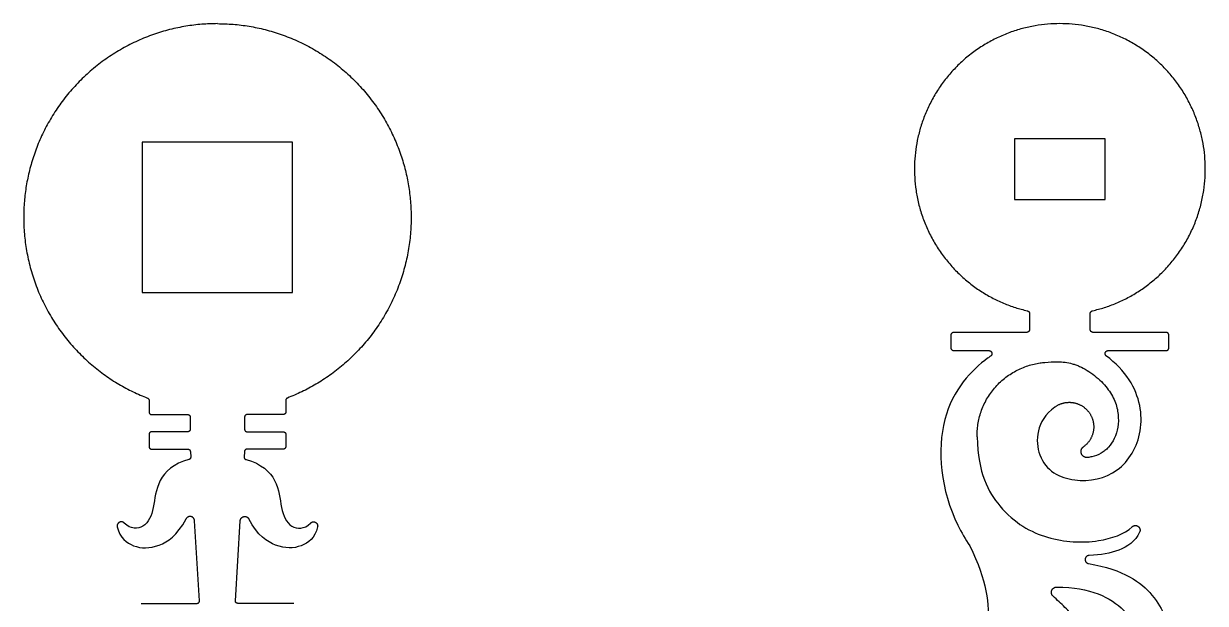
# Model space of a CAD drawing. Header units: millimetres. Extents: x -89 to 94, y -122 to 99.
# Drawn here: x 2.88 to 39.99, y -36.11 to -17.91 of the extents above; entities that cross this region are included whole.
import ezdxf

# ---------------------------------------------------------------- set-up
doc = ezdxf.new("R2010")
doc.units = ezdxf.units.MM
doc.header["$MEASUREMENT"] = 0
doc.layers.add('Layer 03', color=5, linetype='Continuous')

msp = doc.modelspace()

# ---------------------------------------------------------------- linework, layer by layer
at = {"layer": 'Layer 03'}
for p, q in [((6.608, -21.632), (6.608, -26.349)), ((11.325, -21.632), (6.608, -21.632)), ((11.325, -26.349), (11.325, -21.632)), ((6.608, -26.349), (11.325, -26.349)), ((36.939, -28.173), (38.752, -28.173)), ((6.82, -29.737), (6.82, -30.102)), ((11.113, -29.737), (11.113, -30.102)), ((6.898, -30.18), (8.033, -30.18)), ((8.111, -30.259), (8.111, -30.645)), ((9.821, -30.259), (9.821, -30.645)), ((11.034, -30.18), (9.9, -30.18)), ((8.033, -30.724), (6.898, -30.724)), ((9.9, -30.724), (11.034, -30.724)), ((6.82, -30.802), (6.82, -31.188)), ((11.113, -30.802), (11.113, -31.188)), ((6.898, -31.267), (8.037, -31.267)), ((8.116, -31.341), (8.127, -31.515)), ((9.816, -31.341), (9.806, -31.515)), ((11.034, -31.267), (9.895, -31.267)), ((8.403, -36.026), (8.249, -33.515)), ((9.53, -36.026), (9.683, -33.515)), ((6.567, -36.109), (8.324, -36.109)), ((11.365, -36.109), (9.608, -36.109))]:
    msp.add_line(p, q, dxfattribs=at)
msp.add_lwpolyline([(33.995, -23.426), (36.849, -23.426), (36.849, -21.523), (33.995, -21.523)], close=True, dxfattribs=at)
for points in [[(34.471, -27.017), (34.471, -27.507)], [(36.374, -27.507), (36.374, -27.017)], [(31.997, -27.698), (31.997, -28.078)], [(34.376, -27.602), (32.092, -27.602)], [(38.752, -27.602), (36.469, -27.602)], [(38.847, -28.078), (38.847, -27.698)], [(32.092, -28.173), (33.193, -28.173)]]:
    msp.add_lwpolyline(points, dxfattribs=at)
for points, weights, knots in [([(8.966, -17.908), (3.914, -17.908), (2.986, -22.874), (2.058, -27.839), (6.769, -29.664)], [1, 0.769310204861, 1, 0.769310204861, 1], [56.155969, 56.155969, 56.155969, 66.01695, 66.01695, 75.877931, 75.877931, 75.877931]), ([(8.966, -17.908), (14.018, -17.908), (14.946, -22.874), (15.874, -27.839), (11.163, -29.664)], [1, 0.769310204861, 1, 0.769310204861, 1], [56.155969, 56.155969, 56.155969, 66.01695, 66.01695, 75.877931, 75.877931, 75.877931]), ([(36.447, -26.924), (40.42, -26.009), (39.96, -21.958), (39.499, -17.908), (35.422, -17.908), (31.345, -17.908), (30.885, -21.958), (30.424, -26.009), (34.397, -26.924)], [1, 0.745978568473, 1, 0.745978568473, 1, 0.745978568473, 1, 0.745978568473, 1], [23.70628, 23.70628, 23.70628, 30.702696, 30.702696, 37.699112, 37.699112, 44.695528, 44.695528, 51.691943, 51.691943, 51.691943]), ([(33.193, -28.173), (33.263, -28.173), (33.284, -28.24), (33.305, -28.308), (33.246, -28.347)], [1, 0.804298835323, 1, 0.804298835323, 1], [0, 0, 0, 0.1272604, 0.1272604, 0.2545207, 0.2545207, 0.2545207]), ([(36.883, -28.345), (36.827, -28.304), (36.849, -28.238), (36.871, -28.173), (36.939, -28.173)], [1, 0.810617316235, 1, 0.810617316235, 1], [0, 0, 0, 0.1251182, 0.1251182, 0.2502363, 0.2502363, 0.2502363]), ([(35.26, -29.947), (35.517, -29.757), (35.834, -29.806), (36.15, -29.856), (36.338, -30.115), (36.526, -30.374), (36.475, -30.69), (36.424, -31.005), (36.164, -31.192)], [1, 0.923352071421, 1, 0.923352071421, 1, 0.923352071421, 1, 0.923352071421, 1], [5.083097, 5.083097, 5.083097, 5.720711, 5.720711, 6.358324, 6.358324, 6.995938, 6.995938, 7.633551, 7.633551, 7.633551]), ([(36.294, -31.529), (36.151, -31.545), (36.099, -31.411), (36.047, -31.276), (36.164, -31.192)], [1, 0.791071544332, 1, 0.791071544332, 1], [0, 0, 0, 0.2581275, 0.2581275, 0.5162549, 0.5162549, 0.5162549]), ([(8.249, -33.515), (8.242, -33.408), (8.137, -33.385), (8.032, -33.362), (7.981, -33.458)], [1, 0.796903918055, 1, 0.796903918055, 1], [0, 0, 0, 0.2346185, 0.2346185, 0.469237, 0.469237, 0.469237]), ([(9.683, -33.515), (9.69, -33.408), (9.795, -33.385), (9.901, -33.362), (9.951, -33.458)], [1, 0.796903918055, 1, 0.796903918055, 1], [0, 0, 0, 0.2346185, 0.2346185, 0.469237, 0.469237, 0.469237]), ([(6.042, -33.589), (5.972, -33.518), (5.885, -33.566), (5.798, -33.614), (5.821, -33.71)], [1, 0.796065642859, 1, 0.796065642859, 1], [0, 0, 0, 0.2156994, 0.2156994, 0.4313987, 0.4313987, 0.4313987]), ([(11.891, -33.589), (11.96, -33.518), (12.047, -33.566), (12.134, -33.614), (12.111, -33.71)], [1, 0.796065642859, 1, 0.796065642859, 1], [0, 0, 0, 0.2156994, 0.2156994, 0.4313987, 0.4313987, 0.4313987]), ([(37.692, -33.705), (37.779, -33.621), (37.878, -33.691), (37.977, -33.761), (37.927, -33.871)], [1, 0.771377277105, 1, 0.771377277105, 1], [0, 0, 0, 0.2130609, 0.2130609, 0.4261217, 0.4261217, 0.4261217]), ([(36.338, -34.606), (36.223, -34.609), (36.215, -34.724), (36.207, -34.839), (36.32, -34.859)], [1, 0.741326151449, 1, 0.741326151449, 1], [0, 0, 0, 0.1969892, 0.1969892, 0.3939785, 0.3939785, 0.3939785]), ([(35.211, -35.886), (35.126, -35.81), (35.167, -35.704), (35.207, -35.598), (35.321, -35.598)], [1, 0.823463889374, 1, 0.823463889374, 1], [0, 0, 0, 0.2090544, 0.2090544, 0.4181088, 0.4181088, 0.4181088]), ([(8.324, -36.109), (8.358, -36.109), (8.382, -36.084), (8.405, -36.06), (8.403, -36.026)], [1, 0.917920168812, 1, 0.917920168812, 1], [21.1371681, 21.1371681, 21.1371681, 21.2187661, 21.2187661, 21.3003641, 21.3003641, 21.3003641]), ([(9.608, -36.109), (9.574, -36.109), (9.551, -36.084), (9.527, -36.06), (9.53, -36.026)], [1, 0.917920168812, 1, 0.917920168812, 1], [21.1371681, 21.1371681, 21.1371681, 21.2187661, 21.2187661, 21.3003641, 21.3003641, 21.3003641])]:
    msp.add_rational_spline(points, weights, degree=2, knots=knots, dxfattribs=at)
for points, weights in [([(34.397, -26.924), (34.471, -26.941), (34.471, -27.017)], [1, 0.782460796436, 1]), ([(36.374, -27.017), (36.374, -26.941), (36.447, -26.924)], [1, 0.782460796396, 1]), ([(32.092, -27.602), (31.997, -27.602), (31.997, -27.698)], [1, 0.707106781187, 1]), ([(34.471, -27.507), (34.471, -27.602), (34.376, -27.602)], [1, 0.707106781187, 1]), ([(36.469, -27.602), (36.374, -27.602), (36.374, -27.507)], [1, 0.70710678121, 1]), ([(38.847, -27.698), (38.847, -27.602), (38.752, -27.602)], [1, 0.707106781186, 1]), ([(31.997, -28.078), (31.997, -28.173), (32.092, -28.173)], [1, 0.707106781186, 1]), ([(38.752, -28.173), (38.847, -28.173), (38.847, -28.078)], [1, 0.707106781186, 1]), ([(32.823, -30.883), (32.784, -28.847), (34.8, -28.562)], [1, 0.748700828955, 1]), ([(6.769, -29.664), (6.82, -29.683), (6.82, -29.737)], [1, 0.824955425302, 1]), ([(11.163, -29.664), (11.113, -29.683), (11.113, -29.737)], [1, 0.824955425302, 1]), ([(6.82, -30.102), (6.82, -30.18), (6.898, -30.18)], [1, 0.707106781187, 1]), ([(8.033, -30.18), (8.111, -30.18), (8.111, -30.259)], [1, 0.707106781187, 1]), ([(9.9, -30.18), (9.821, -30.18), (9.821, -30.259)], [1, 0.707106781187, 1]), ([(11.113, -30.102), (11.113, -30.18), (11.034, -30.18)], [1, 0.707106781187, 1]), ([(6.898, -30.724), (6.82, -30.724), (6.82, -30.802)], [1, 0.707106781187, 1]), ([(8.111, -30.645), (8.111, -30.724), (8.033, -30.724)], [1, 0.707106781187, 1]), ([(9.821, -30.645), (9.821, -30.724), (9.9, -30.724)], [1, 0.707106781187, 1]), ([(11.034, -30.724), (11.113, -30.724), (11.113, -30.802)], [1, 0.707106781187, 1]), ([(6.82, -31.188), (6.82, -31.267), (6.898, -31.267)], [1, 0.707106781187, 1]), ([(8.037, -31.267), (8.111, -31.267), (8.116, -31.341)], [1, 0.728397419354, 1]), ([(8.127, -31.515), (8.13, -31.58), (8.068, -31.596)], [1, 0.771536472081, 1]), ([(9.806, -31.515), (9.802, -31.58), (9.865, -31.596)], [1, 0.771536472081, 1]), ([(9.895, -31.267), (9.821, -31.267), (9.816, -31.341)], [1, 0.728397419354, 1]), ([(11.113, -31.188), (11.113, -31.267), (11.034, -31.267)], [1, 0.707106781187, 1]), ([(37.503, -39.237), (36.772, -37.278), (35.211, -35.886)], [1, 0.970690078389, 1])]:
    msp.add_rational_spline(points, weights, degree=2, dxfattribs=at)
for points, knots in [([(33.246, -28.347), (33.216, -28.368), (32.703, -28.729), (31.445, -30.017), (31.7, -32.816), (32.455, -34.097), (32.594, -34.307)], [-21.336687, -21.336687, -21.336687, -21.336687, -21.185695, -18.831729, -16.477763, -16.00185, -16.00185, -16.00185, -16.00185]), ([(35.26, -29.947), (34.671, -30.379), (34.594, -31.757), (35.866, -32.398), (37.334, -32.089), (38.121, -30.756), (37.883, -29.297), (37.166, -28.555), (36.883, -28.345)], [-39.678163, -39.678163, -39.678163, -39.678163, -37.663458, -35.309492, -32.955526, -30.60156, -28.247593, -26.978427, -26.978427, -26.978427, -26.978427]), ([(34.8, -28.562), (34.85, -28.555), (35.033, -28.532), (35.296, -28.515), (35.586, -28.536), (35.777, -28.574), (35.926, -28.622), (36.083, -28.686), (36.283, -28.793), (36.513, -28.953), (36.725, -29.141), (36.905, -29.341), (37.048, -29.547), (37.151, -29.757), (37.219, -29.967), (37.266, -30.24), (37.257, -30.571), (37.149, -30.926), (36.993, -31.169), (36.841, -31.315), (36.672, -31.43), (36.485, -31.499), (36.338, -31.524), (36.294, -31.529)], [26.951409, 26.951409, 26.951409, 26.951409, 27.108163, 27.534186, 27.781618, 28.023684, 28.14604, 28.276029, 28.557468, 28.859365, 29.159286, 29.446406, 29.707444, 29.949419, 30.179763, 30.401865, 30.823277, 31.212214, 31.56302, 31.722518, 31.87594, 32.204388, 32.344714, 32.344714, 32.344714, 32.344714]), ([(32.823, -30.883), (32.844, -32.027), (33.615, -33.392), (35.013, -34.154), (36.572, -34.246), (37.449, -33.936), (37.692, -33.705)], [0.53734, 0.53734, 0.53734, 0.53734, 2.290054, 4.580109, 6.870163, 8.748112, 8.748112, 8.748112, 8.748112]), ([(8.068, -31.596), (7.584, -31.721), (7.039, -32.242), (6.988, -33.138), (6.725, -33.772), (6.237, -33.789), (6.042, -33.589)], [0.035215, 0.035215, 0.035215, 0.035215, 1.223462, 2.446923, 3.670385, 4.752315, 4.752315, 4.752315, 4.752315]), ([(9.865, -31.596), (10.349, -31.721), (10.894, -32.242), (10.944, -33.138), (11.207, -33.772), (11.695, -33.789), (11.891, -33.589)], [0.035215, 0.035215, 0.035215, 0.035215, 1.223462, 2.446923, 3.670385, 4.752315, 4.752315, 4.752315, 4.752315]), ([(5.821, -33.71), (5.905, -34.064), (6.342, -34.383), (7.053, -34.402), (7.704, -33.984), (7.981, -33.458)], [0.117323, 0.117323, 0.117323, 0.117323, 1.405574, 2.811149, 4.024589, 4.024589, 4.024589, 4.024589]), ([(12.111, -33.71), (12.027, -34.064), (11.59, -34.383), (10.88, -34.402), (10.229, -33.984), (9.951, -33.458)], [0.117323, 0.117323, 0.117323, 0.117323, 1.405574, 2.811149, 4.024589, 4.024589, 4.024589, 4.024589]), ([(37.927, -33.871), (37.785, -34.184), (37.301, -34.484), (36.71, -34.596), (36.338, -34.606)], [0.258848, 0.258848, 0.258848, 0.258848, 1.319228, 2.36714, 2.36714, 2.36714, 2.36714]), ([(32.594, -34.307), (33.134, -35.392), (33.274, -36.823), (32.985, -38.017), (32.503, -38.794)], [0, 0, 0, 0, 2.688991, 5.113623, 5.113623, 5.113623, 5.113623]), ([(36.32, -34.859), (37.44, -35.053), (38.554, -35.877), (38.998, -37.225), (38.726, -38.541), (38.013, -39.313), (37.608, -39.536)], [0.200715, 0.200715, 0.200715, 0.200715, 2.010796, 4.021592, 6.032388, 7.686841, 7.686841, 7.686841, 7.686841]), ([(35.321, -35.598), (36.385, -35.598), (37.727, -36.291), (38.143, -37.775), (38.003, -38.67), (37.708, -39.095), (37.503, -39.237)], [0.151184, 0.151184, 0.151184, 0.151184, 1.71274, 3.425481, 5.138221, 6.389209, 6.389209, 6.389209, 6.389209])]:
    msp.add_open_spline(points, degree=3, knots=knots, dxfattribs=at)

doc.saveas('drawing.dxf')
